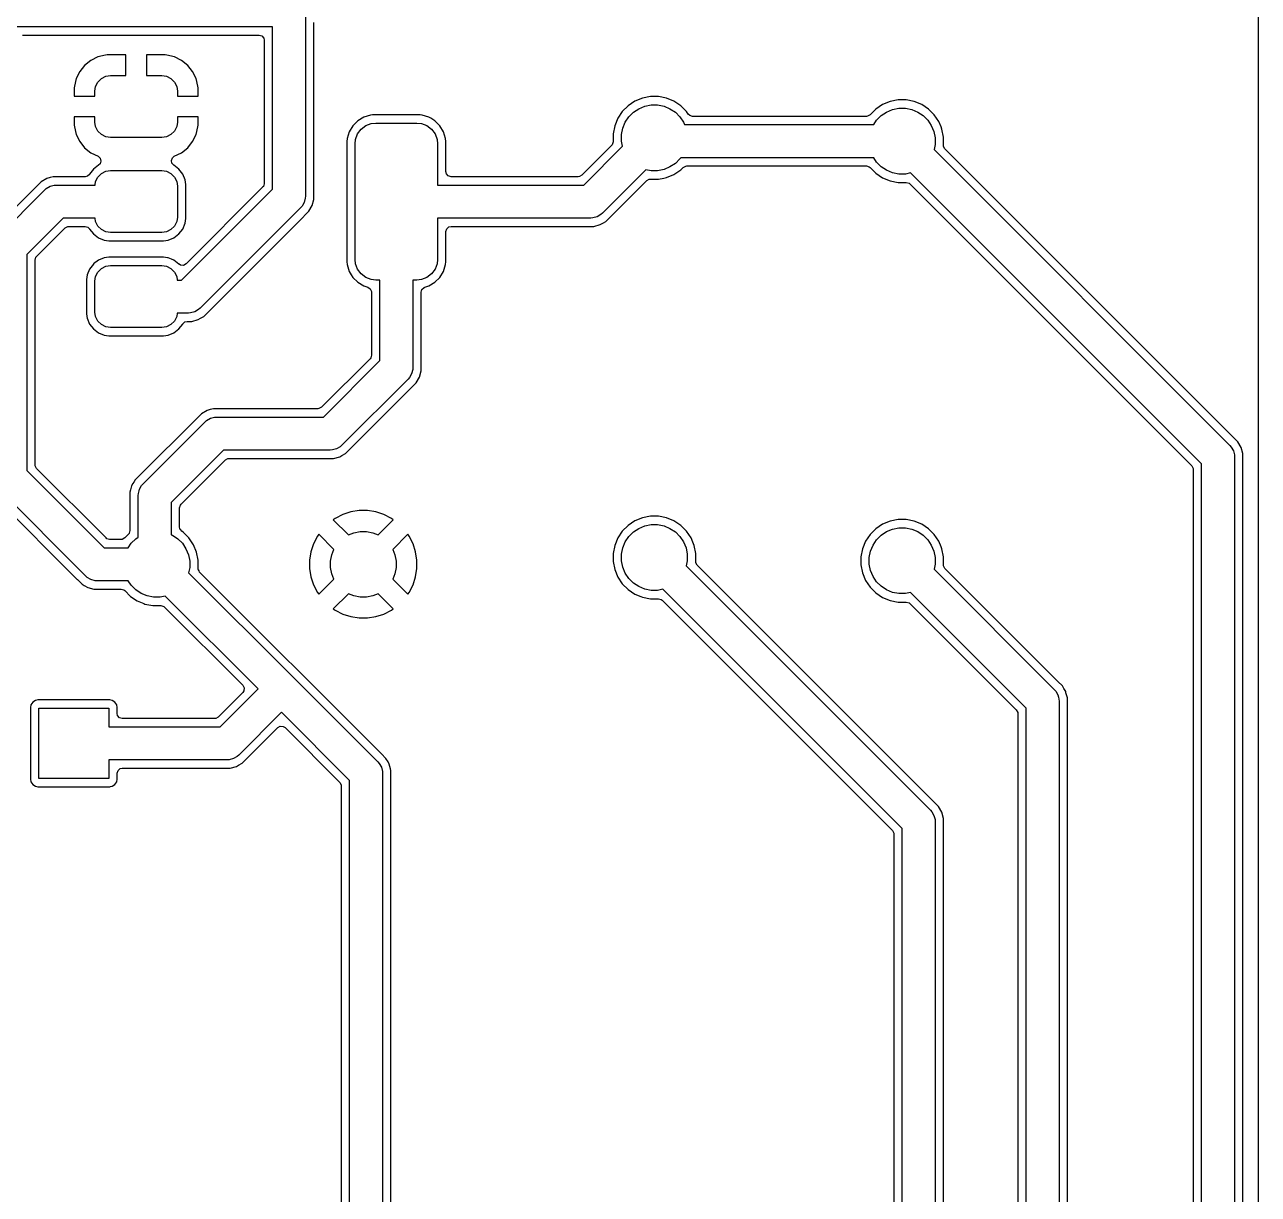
# Model space of a CAD drawing. Extents: x 49.6 to 136.8, y -165.1 to -83.2.
# Drawn here: x 106.95 to 136.82, y -129.24 to -100.93 of the extents above; entities that cross this region are included whole.
import ezdxf

# ---------------------------------------------------------------- set-up
doc = ezdxf.new("R2010")
doc.units = 0
doc.layers.add('BLACK', color=7, linetype='CONTINUOUS')

msp = doc.modelspace()

# ---------------------------------------------------------------- linework, layer by layer
at = {"layer": 'BLACK', "linetype": 'CONTINUOUS'}
for p, q in [((136.8245, -83.3245), (136.8245, -164.9505)), ((112.95, -100.975), (106.765686, -100.975)), ((112.95, -104.909314), (112.95, -100.975)), ((113.75, -100.740686), (113.75, -105.075)), ((113.9505, -105.154057), (113.9505, -100.875097)), ((106.900098, -101.1755), (112.6255, -101.1755)), ((112.6255, -101.1755), (112.692539, -101.195185)), ((112.692539, -101.195185), (112.738294, -101.247989)), ((112.738294, -101.247989), (112.7495, -101.2995)), ((112.7495, -101.2995), (112.7495, -104.774902)), ((108.550974, -101.790892), (108.402633, -101.910132)), ((108.550977, -101.79089), (108.550974, -101.790892)), ((108.721476, -101.706331), (108.550977, -101.79089)), ((108.906175, -101.660397), (108.721476, -101.706331)), ((108.948903, -101.6575), (108.906175, -101.660397)), ((109.4, -101.6575), (108.948903, -101.6575)), ((109.4, -102.1575), (109.4, -101.6575)), ((110.351097, -101.6575), (109.9, -101.6575)), ((109.9, -101.6575), (109.9, -102.1575)), ((110.393824, -101.660397), (110.351097, -101.6575)), ((110.578523, -101.706331), (110.393824, -101.660397)), ((110.749022, -101.79089), (110.578523, -101.706331)), ((110.749025, -101.790892), (110.749022, -101.79089)), ((110.897366, -101.910132), (110.749025, -101.790892)), ((108.28339, -102.058477), (108.198831, -102.228976)), ((108.283392, -102.058474), (108.28339, -102.058477)), ((108.402632, -101.910133), (108.283392, -102.058474)), ((108.402633, -101.910132), (108.402632, -101.910133)), ((108.917999, -102.17309), (109.025, -102.1575)), ((109.025, -102.1575), (109.4, -102.1575)), ((109.9, -102.1575), (110.275, -102.1575)), ((110.275, -102.1575), (110.382001, -102.17309)), ((110.897367, -101.910133), (110.897366, -101.910132)), ((111.016607, -102.058474), (110.897367, -101.910133)), ((111.016609, -102.058477), (111.016607, -102.058474)), ((111.101168, -102.228976), (111.016609, -102.058477)), ((108.152897, -102.413675), (108.15, -102.456403)), ((108.15, -102.456403), (108.15, -102.6575)), ((108.198831, -102.228976), (108.152897, -102.413675)), ((108.65, -102.5325), (108.66559, -102.425499)), ((108.66559, -102.425499), (108.719807, -102.314596)), ((108.719807, -102.314596), (108.807096, -102.227307)), ((108.807096, -102.227307), (108.917999, -102.17309)), ((110.382001, -102.17309), (110.492904, -102.227307)), ((110.492904, -102.227307), (110.580193, -102.314596)), ((110.580193, -102.314596), (110.63441, -102.425499)), ((110.63441, -102.425499), (110.65, -102.5325)), ((111.147102, -102.413675), (111.101168, -102.228976)), ((111.15, -102.456403), (111.147102, -102.413675)), ((111.15, -102.6575), (111.15, -102.456403)), ((108.15, -102.6575), (108.65, -102.6575)), ((108.65, -102.6575), (108.65, -102.5325)), ((110.65, -102.5325), (110.65, -102.6575)), ((110.65, -102.6575), (111.15, -102.6575)), ((121.90816, -102.70295), (121.726092, -102.778364)), ((121.90817, -102.702947), (121.90816, -102.70295)), ((122.101457, -102.6645), (121.90817, -102.702947)), ((122.101459, -102.6645), (122.101457, -102.6645)), ((122.298541, -102.6645), (122.101459, -102.6645)), ((122.298543, -102.6645), (122.298541, -102.6645)), ((122.491829, -102.702947), (122.298543, -102.6645)), ((122.491839, -102.70295), (122.491829, -102.702947)), ((122.673907, -102.778364), (122.491839, -102.70295)), ((128.101457, -102.7445), (127.90817, -102.782947)), ((128.101459, -102.7445), (128.101457, -102.7445)), ((128.298541, -102.7445), (128.101459, -102.7445)), ((128.298543, -102.7445), (128.298541, -102.7445)), ((128.491829, -102.782947), (128.298543, -102.7445)), ((121.42286, -103.027218), (121.313371, -103.191079)), ((121.422863, -103.027214), (121.42286, -103.027218)), ((121.562214, -102.887863), (121.422863, -103.027214)), ((121.562218, -102.88786), (121.562214, -102.887863)), ((121.726079, -102.778371), (121.562218, -102.88786)), ((121.581592, -103.157485), (121.692485, -103.046592)), ((121.692485, -103.046592), (121.822883, -102.959463)), ((121.726092, -102.778364), (121.726079, -102.778371)), ((121.822883, -102.959463), (121.967772, -102.899448)), ((121.967772, -102.899448), (122.121586, -102.868852)), ((122.121586, -102.868852), (122.278414, -102.868852)), ((122.278414, -102.868852), (122.432228, -102.899448)), ((122.432228, -102.899448), (122.577117, -102.959463)), ((122.577117, -102.959463), (122.707515, -103.046592)), ((122.67392, -102.778371), (122.673907, -102.778364)), ((122.837781, -102.88786), (122.67392, -102.778371)), ((122.707515, -103.046592), (122.818408, -103.157485)), ((122.837785, -102.887863), (122.837781, -102.88786)), ((122.977136, -103.027214), (122.837785, -102.887863)), ((122.977139, -103.027218), (122.977136, -103.027214)), ((123.018682, -103.089391), (122.977139, -103.027218)), ((127.562214, -102.967863), (127.421897, -103.108181)), ((127.562218, -102.96786), (127.562214, -102.967863)), ((127.726079, -102.858371), (127.562218, -102.96786)), ((127.692485, -103.126592), (127.822883, -103.039463)), ((127.726092, -102.858364), (127.726079, -102.858371)), ((127.90816, -102.78295), (127.726092, -102.858364)), ((127.822883, -103.039463), (127.967772, -102.979448)), ((127.90817, -102.782947), (127.90816, -102.78295)), ((127.967772, -102.979448), (128.121586, -102.948852)), ((128.121586, -102.948852), (128.278414, -102.948852)), ((128.278414, -102.948852), (128.432228, -102.979448)), ((128.432228, -102.979448), (128.577117, -103.039463)), ((128.491839, -102.78295), (128.491829, -102.782947)), ((128.673907, -102.858364), (128.491839, -102.78295)), ((128.577117, -103.039463), (128.707515, -103.126592)), ((128.67392, -102.858371), (128.673907, -102.858364)), ((128.837781, -102.96786), (128.67392, -102.858371)), ((128.837785, -102.967863), (128.837781, -102.96786)), ((128.977136, -103.107214), (128.837785, -102.967863)), ((108.65, -103.1575), (108.15, -103.1575)), ((108.15, -103.1575), (108.15, -103.358596)), ((108.15, -103.358596), (108.152897, -103.401324)), ((108.65, -103.2825), (108.65, -103.1575)), ((108.66559, -103.389501), (108.65, -103.2825)), ((110.65, -103.2825), (110.63441, -103.389501)), ((111.15, -103.1575), (110.65, -103.1575)), ((110.65, -103.1575), (110.65, -103.2825)), ((111.147102, -103.401324), (111.15, -103.358596)), ((111.15, -103.358596), (111.15, -103.1575)), ((115.014811, -103.25203), (114.89453, -103.372311)), ((115.160393, -103.164022), (115.014811, -103.25203)), ((115.322807, -103.113413), (115.160393, -103.164022)), ((115.210376, -103.368661), (115.343717, -103.318927)), ((115.374145, -103.108748), (115.322807, -103.113413)), ((115.343717, -103.318927), (115.45, -103.3075)), ((115.393384, -103.107), (115.374145, -103.108748)), ((116.506616, -103.107), (115.393384, -103.107)), ((115.45, -103.3075), (116.45, -103.3075)), ((116.45, -103.3075), (116.556283, -103.318927)), ((116.527778, -103.108923), (116.506616, -103.107)), ((116.577192, -103.113413), (116.527778, -103.108923)), ((116.556283, -103.318927), (116.689624, -103.368661)), ((116.577194, -103.113413), (116.577192, -103.113413)), ((116.577196, -103.113414), (116.577194, -103.113413)), ((116.739606, -103.164022), (116.577196, -103.113414)), ((116.784363, -103.191079), (116.739606, -103.164022)), ((116.885188, -103.25203), (116.784363, -103.191079)), ((117.005469, -103.372311), (116.885188, -103.25203)), ((121.313364, -103.191092), (121.23795, -103.37316)), ((121.313371, -103.191079), (121.313364, -103.191092)), ((121.434448, -103.432772), (121.494463, -103.287883)), ((121.494463, -103.287883), (121.581592, -103.157485)), ((122.818408, -103.157485), (122.905537, -103.287883)), ((122.905537, -103.287883), (122.929196, -103.345)), ((122.929196, -103.345), (127.509753, -103.345)), ((123.054745, -103.124815), (123.018682, -103.089391)), ((123.121784, -103.1445), (123.054745, -103.124815)), ((127.334216, -103.1445), (123.121784, -103.1445)), ((127.360574, -103.141666), (127.334216, -103.1445)), ((127.421897, -103.108181), (127.360574, -103.141666)), ((127.509753, -103.345), (127.581592, -103.237485)), ((127.581592, -103.237485), (127.692485, -103.126592)), ((128.707515, -103.126592), (128.818408, -103.237485)), ((128.818408, -103.237485), (128.905537, -103.367883)), ((128.977139, -103.107218), (128.977136, -103.107214)), ((129.086628, -103.271079), (128.977139, -103.107218)), ((129.086635, -103.271092), (129.086628, -103.271079)), ((129.140578, -103.401324), (129.086635, -103.271092)), ((108.152897, -103.401324), (108.198831, -103.586023)), ((108.198831, -103.586023), (108.28339, -103.756522)), ((108.719807, -103.500404), (108.66559, -103.389501)), ((108.807096, -103.587693), (108.719807, -103.500404)), ((108.917999, -103.64191), (108.807096, -103.587693)), ((109.025, -103.6575), (108.917999, -103.64191)), ((110.275, -103.6575), (109.025, -103.6575)), ((110.382001, -103.64191), (110.275, -103.6575)), ((110.492904, -103.587693), (110.382001, -103.64191)), ((110.580193, -103.500404), (110.492904, -103.587693)), ((110.63441, -103.389501), (110.580193, -103.500404)), ((111.016609, -103.756522), (111.101168, -103.586023)), ((111.101168, -103.586023), (111.147102, -103.401324)), ((114.806522, -103.517893), (114.755913, -103.680307)), ((114.89453, -103.372311), (114.806522, -103.517893)), ((114.961427, -103.701217), (115.011161, -103.567876)), ((115.011161, -103.567876), (115.096447, -103.453947)), ((115.096447, -103.453947), (115.210376, -103.368661)), ((116.689624, -103.368661), (116.803553, -103.453947)), ((116.803553, -103.453947), (116.888839, -103.567876)), ((116.888839, -103.567876), (116.938573, -103.701217)), ((117.00547, -103.372313), (117.005469, -103.372311)), ((117.005472, -103.372315), (117.00547, -103.372313)), ((117.093478, -103.517894), (117.005472, -103.372315)), ((117.144086, -103.680304), (117.093478, -103.517894)), ((121.237947, -103.37317), (121.1995, -103.566456)), ((121.1995, -103.566456), (121.1995, -103.764902)), ((121.23795, -103.37316), (121.237947, -103.37317)), ((121.403852, -103.586586), (121.434448, -103.432772)), ((121.403852, -103.743414), (121.403852, -103.586586)), ((128.905537, -103.367883), (128.965552, -103.512772)), ((128.965552, -103.512772), (128.996148, -103.666586)), ((129.162051, -103.453165), (129.140578, -103.401324)), ((129.162051, -103.453169), (129.162051, -103.453165)), ((129.162052, -103.45317), (129.162051, -103.453169)), ((129.2005, -103.646456), (129.162052, -103.45317)), ((129.2005, -103.844902), (129.2005, -103.646456)), ((108.28339, -103.756522), (108.283392, -103.756525)), ((108.283392, -103.756525), (108.402632, -103.904866)), ((108.402632, -103.904866), (108.402633, -103.904867)), ((108.402633, -103.904867), (108.550974, -104.024107)), ((110.749025, -104.024107), (110.897366, -103.904867)), ((110.897366, -103.904867), (110.897367, -103.904866)), ((110.897367, -103.904866), (111.016607, -103.756525)), ((111.016607, -103.756525), (111.016609, -103.756522)), ((114.755913, -103.680307), (114.7495, -103.750886)), ((114.7495, -103.750886), (114.7495, -106.664113)), ((114.95, -103.8075), (114.961427, -103.701217)), ((114.95, -106.6075), (114.95, -103.8075)), ((116.938573, -103.701217), (116.95, -103.8075)), ((116.95, -103.8075), (116.95, -104.8075)), ((117.144086, -103.680307), (117.144086, -103.680304)), ((117.1505, -103.750886), (117.144086, -103.680307)), ((117.1505, -104.483), (117.1505, -103.750886)), ((121.163181, -103.852583), (120.445084, -104.570681)), ((120.491814, -104.8075), (121.429078, -103.870235)), ((121.179815, -103.831941), (121.163181, -103.852583)), ((121.1995, -103.764902), (121.179815, -103.831941)), ((121.429078, -103.870235), (121.403852, -103.743414)), ((128.996148, -103.823414), (128.970921, -103.950235)), ((128.970921, -103.950235), (136.132843, -111.112157)), ((128.996148, -103.666586), (128.996148, -103.823414)), ((129.203334, -103.87126), (129.2005, -103.844902)), ((129.236819, -103.932583), (129.203334, -103.87126)), ((136.330518, -111.026282), (129.236819, -103.932583)), ((108.550974, -104.024107), (108.550977, -104.024109)), ((108.550977, -104.024109), (108.727387, -104.1116)), ((108.727387, -104.1116), (108.7787, -104.159021)), ((108.796229, -104.226656), (108.77441, -104.293031)), ((108.7787, -104.159021), (108.796229, -104.226656)), ((110.504268, -104.210899), (110.530236, -104.146035)), ((110.51749, -104.279507), (110.504268, -104.210899)), ((110.530236, -104.146035), (110.572612, -104.1116)), ((110.572612, -104.1116), (110.749022, -104.024109)), ((110.749022, -104.024109), (110.749025, -104.024107)), ((122.818408, -104.172515), (122.707515, -104.283408)), ((122.836793, -104.145), (122.818408, -104.172515)), ((127.509753, -104.145), (122.836793, -104.145)), ((127.581592, -104.252515), (127.509753, -104.145)), ((127.692485, -104.363408), (127.581592, -104.252515)), ((108.517063, -104.548491), (108.470156, -104.593216)), ((108.517355, -104.548715), (108.517063, -104.548491)), ((108.518789, -104.546845), (108.517355, -104.548715)), ((108.520724, -104.545001), (108.518789, -104.546845)), ((108.522301, -104.542268), (108.520724, -104.545001)), ((108.614549, -104.422049), (108.522301, -104.542268)), ((108.734767, -104.329802), (108.614549, -104.422049)), ((108.719807, -104.614596), (108.807096, -104.527307)), ((108.734769, -104.329801), (108.734767, -104.329802)), ((108.741215, -104.324855), (108.734769, -104.329801)), ((108.77441, -104.293031), (108.740689, -104.32417)), ((108.740689, -104.32417), (108.741215, -104.324855)), ((108.807096, -104.527307), (108.917999, -104.47309)), ((108.917999, -104.47309), (109.025, -104.4575)), ((109.025, -104.4575), (110.275, -104.4575)), ((110.275, -104.4575), (110.382001, -104.47309)), ((110.382001, -104.47309), (110.492904, -104.527307)), ((110.492904, -104.527307), (110.580193, -104.614596)), ((110.559651, -104.323725), (110.51749, -104.279507)), ((110.558785, -104.324855), (110.559651, -104.323725)), ((110.56523, -104.329801), (110.558785, -104.324855)), ((110.565233, -104.329802), (110.56523, -104.329801)), ((110.685451, -104.422049), (110.565233, -104.329802)), ((110.777698, -104.542267), (110.685451, -104.422049)), ((110.835687, -104.682264), (110.777698, -104.542267)), ((117.161706, -104.534511), (117.1505, -104.483)), ((117.207461, -104.587315), (117.161706, -104.534511)), ((121.994764, -104.435921), (120.940343, -105.490343)), ((122.121586, -104.461148), (121.994764, -104.435921)), ((122.278414, -104.461148), (122.121586, -104.461148)), ((122.432228, -104.430552), (122.278414, -104.461148)), ((122.577117, -104.370537), (122.432228, -104.430552)), ((122.491835, -104.627051), (122.673914, -104.551632)), ((122.707515, -104.283408), (122.577117, -104.370537)), ((122.673914, -104.551632), (122.837782, -104.442139)), ((122.837782, -104.442139), (122.898103, -104.381817)), ((122.898103, -104.381817), (122.959424, -104.348334)), ((122.959424, -104.348334), (122.985783, -104.3455)), ((122.985783, -104.3455), (127.334216, -104.3455)), ((127.334216, -104.3455), (127.401255, -104.365185)), ((127.401255, -104.365185), (127.421897, -104.381819)), ((127.421897, -104.381819), (127.562214, -104.522136)), ((127.562214, -104.522136), (127.562218, -104.522139)), ((127.562218, -104.522139), (127.726079, -104.631628)), ((127.822883, -104.450537), (127.692485, -104.363408)), ((127.967772, -104.510552), (127.822883, -104.450537)), ((128.121586, -104.541148), (127.967772, -104.510552)), ((128.278414, -104.541148), (128.121586, -104.541148)), ((128.405235, -104.515921), (128.278414, -104.541148)), ((135.45, -111.560686), (128.405235, -104.515921)), ((107.348782, -104.726981), (106.119481, -105.956282)), ((107.34879, -104.726975), (107.348782, -104.726981)), ((107.485709, -104.647926), (107.34879, -104.726975)), ((107.473995, -104.890159), (107.564426, -104.837948)), ((107.485714, -104.647923), (107.485709, -104.647926)), ((107.563617, -104.627049), (107.485714, -104.647923)), ((107.638443, -104.606999), (107.563617, -104.627049)), ((107.564426, -104.837948), (107.66529, -104.810922)), ((107.796558, -104.606999), (107.638443, -104.606999)), ((107.66529, -104.810922), (107.7175, -104.8075)), ((107.7175, -104.8075), (108.653642, -104.8075)), ((107.804154, -104.606999), (107.796558, -104.606999)), ((107.80417, -104.607), (107.804154, -104.606999)), ((108.413337, -104.607), (107.80417, -104.607)), ((108.470156, -104.593216), (108.413337, -104.607)), ((108.653642, -104.8075), (108.66559, -104.725499)), ((108.66559, -104.725499), (108.719807, -104.614596)), ((110.580193, -104.614596), (110.63441, -104.725499)), ((110.63441, -104.725499), (110.65, -104.8325)), ((110.65, -104.8325), (110.65, -105.5825)), ((110.8505, -104.79478), (110.835687, -104.682264)), ((110.8505, -105.62022), (110.8505, -104.79478)), ((112.729815, -104.841941), (112.713181, -104.862583)), ((112.7495, -104.774902), (112.729815, -104.841941)), ((116.95, -104.8075), (120.491814, -104.8075)), ((117.2745, -104.607), (117.207461, -104.587315)), ((120.357403, -104.607), (117.2745, -104.607)), ((120.383761, -104.604166), (120.357403, -104.607)), ((120.445084, -104.570681), (120.383761, -104.604166)), ((121.148228, -105.566006), (122.012415, -104.701819)), ((122.012415, -104.701819), (122.073738, -104.668334)), ((122.073738, -104.668334), (122.100096, -104.6655)), ((122.100096, -104.6655), (122.298543, -104.6655)), ((122.298543, -104.6655), (122.428582, -104.639632)), ((122.428582, -104.639632), (122.491835, -104.627051)), ((127.726079, -104.631628), (127.726092, -104.631635)), ((127.726092, -104.631635), (127.90816, -104.707049)), ((127.90816, -104.707049), (127.908165, -104.707051)), ((127.908165, -104.707051), (127.908169, -104.707051)), ((127.908169, -104.707051), (127.90817, -104.707052)), ((127.90817, -104.707052), (128.101456, -104.7455)), ((128.101456, -104.7455), (128.299903, -104.7455)), ((128.299903, -104.7455), (128.366942, -104.765185)), ((128.366942, -104.765185), (128.387584, -104.781819)), ((128.387584, -104.781819), (135.213181, -111.607416)), ((106.317157, -106.042157), (107.434658, -104.924657)), ((107.434658, -104.924657), (107.473995, -104.890159)), ((110.751814, -107.1075), (112.95, -104.909314)), ((112.713181, -104.862583), (110.857264, -106.7185)), ((113.746578, -105.12721), (113.719552, -105.228073)), ((113.75, -105.075), (113.746578, -105.12721)), ((113.909577, -105.306784), (113.9505, -105.154057)), ((113.632842, -105.357843), (111.200343, -107.790343)), ((113.667341, -105.318505), (113.632842, -105.357843)), ((113.674108, -105.306784), (113.667341, -105.318505)), ((113.719552, -105.228073), (113.674108, -105.306784)), ((113.718716, -105.55552), (113.83052, -105.443716)), ((113.83052, -105.443716), (113.909577, -105.306784)), ((107.883185, -105.6075), (107, -106.490685)), ((108.653642, -105.6075), (107.883185, -105.6075)), ((108.66559, -105.689501), (108.653642, -105.6075)), ((108.719807, -105.800404), (108.66559, -105.689501)), ((110.63441, -105.689501), (110.580193, -105.800404)), ((110.65, -105.5825), (110.63441, -105.689501)), ((110.777698, -105.872733), (110.835687, -105.732736)), ((110.835687, -105.732736), (110.8505, -105.62022)), ((111.408228, -107.866006), (113.708506, -105.565728)), ((113.708506, -105.565728), (113.708511, -105.565724)), ((113.708511, -105.565724), (113.718714, -105.55552)), ((113.718714, -105.55552), (113.718716, -105.55552)), ((120.6575, -105.6075), (116.95, -105.6075)), ((116.95, -105.6075), (116.95, -106.6075)), ((120.70971, -105.604078), (120.6575, -105.6075)), ((120.810574, -105.577052), (120.70971, -105.604078)), ((120.901005, -105.524841), (120.810574, -105.577052)), ((120.889285, -105.767077), (120.96303, -105.7245)), ((120.940343, -105.490343), (120.901005, -105.524841)), ((120.96303, -105.7245), (121.026216, -105.68802)), ((121.026216, -105.68802), (121.13802, -105.576216)), ((121.13802, -105.576214), (121.148224, -105.566011)), ((121.13802, -105.576216), (121.13802, -105.576214)), ((121.148224, -105.566011), (121.148228, -105.566006)), ((107.236819, -106.537416), (107.929917, -105.844319)), ((107.929917, -105.844319), (107.99124, -105.810834)), ((107.99124, -105.810834), (108.017598, -105.808)), ((108.017598, -105.808), (108.413337, -105.808)), ((108.413337, -105.808), (108.480376, -105.827685)), ((108.480376, -105.827685), (108.517255, -105.866361)), ((108.517255, -105.866361), (108.517355, -105.866285)), ((108.517355, -105.866285), (108.518065, -105.867211)), ((108.518065, -105.867211), (108.520724, -105.869999)), ((108.520724, -105.869999), (108.5223, -105.872729)), ((108.5223, -105.872729), (108.522302, -105.872733)), ((108.522302, -105.872733), (108.614549, -105.992951)), ((108.614549, -105.992951), (108.734767, -106.085198)), ((108.807096, -105.887693), (108.719807, -105.800404)), ((108.917999, -105.94191), (108.807096, -105.887693)), ((109.025, -105.9575), (108.917999, -105.94191)), ((110.275, -105.9575), (109.025, -105.9575)), ((110.382001, -105.94191), (110.275, -105.9575)), ((110.492904, -105.887693), (110.382001, -105.94191)), ((110.580193, -105.800404), (110.492904, -105.887693)), ((110.565233, -106.085198), (110.685451, -105.992951)), ((110.685451, -105.992951), (110.777698, -105.872733)), ((117.1505, -105.932), (117.170185, -105.864961)), ((117.1505, -106.664116), (117.1505, -105.932)), ((117.170185, -105.864961), (117.222989, -105.819206)), ((117.222989, -105.819206), (117.2745, -105.808)), ((117.2745, -105.808), (120.570831, -105.808)), ((120.570831, -105.808), (120.570847, -105.808001)), ((120.570847, -105.808001), (120.578443, -105.808001)), ((120.578443, -105.808001), (120.736554, -105.808001)), ((120.736554, -105.808001), (120.736557, -105.808001)), ((120.736557, -105.808001), (120.889285, -105.767077)), ((108.734767, -106.085198), (108.874764, -106.143187)), ((108.874764, -106.143187), (108.98728, -106.158)), ((108.98728, -106.158), (108.987287, -106.158)), ((108.987287, -106.158), (110.312713, -106.158)), ((110.312713, -106.158), (110.31272, -106.158)), ((110.31272, -106.158), (110.425236, -106.143187)), ((110.425236, -106.143187), (110.565233, -106.085198)), ((107, -106.490685), (107, -111.716814)), ((107.2005, -106.625097), (107.220185, -106.558058)), ((107.2005, -111.582403), (107.2005, -106.625097)), ((107.220185, -106.558058), (107.236819, -106.537416)), ((108.734767, -106.629802), (108.619174, -106.7185)), ((108.73477, -106.6298), (108.734767, -106.629801)), ((108.734767, -106.629801), (108.734767, -106.629802)), ((108.874763, -106.571813), (108.73477, -106.6298)), ((108.874764, -106.571813), (108.874763, -106.571813)), ((108.987272, -106.557), (108.874764, -106.571813)), ((108.98728, -106.557), (108.987272, -106.557)), ((110.31272, -106.557), (108.98728, -106.557)), ((110.312727, -106.557), (110.31272, -106.557)), ((110.411171, -106.569961), (110.312727, -106.557)), ((110.425236, -106.571813), (110.411171, -106.569961)), ((110.501801, -106.603527), (110.425236, -106.571813)), ((110.565229, -106.6298), (110.501801, -106.603527)), ((110.565233, -106.629802), (110.565229, -106.6298)), ((110.685451, -106.722049), (110.565233, -106.629802)), ((114.961427, -106.713783), (114.95, -106.6075)), ((116.95, -106.6075), (116.938573, -106.713783)), ((108.5223, -106.84227), (108.464313, -106.982263)), ((108.614549, -106.722049), (108.5223, -106.84227)), ((108.619174, -106.7185), (108.614549, -106.722049)), ((108.66559, -107.025499), (108.719807, -106.914596)), ((108.719807, -106.914596), (108.807096, -106.827307)), ((108.807096, -106.827307), (108.917999, -106.77309)), ((108.917999, -106.77309), (109.025, -106.7575)), ((109.025, -106.7575), (110.275, -106.7575)), ((110.275, -106.7575), (110.382001, -106.77309)), ((110.382001, -106.77309), (110.492904, -106.827307)), ((110.492904, -106.827307), (110.580193, -106.914596)), ((110.580193, -106.914596), (110.63441, -107.025499)), ((110.685452, -106.722051), (110.685451, -106.722049)), ((110.691898, -106.726997), (110.685452, -106.722051)), ((110.692963, -106.725608), (110.691898, -106.726997)), ((110.726249, -106.747001), (110.692963, -106.725608)), ((110.795941, -106.751985), (110.726249, -106.747001)), ((110.857264, -106.7185), (110.795941, -106.751985)), ((114.7495, -106.664113), (114.755913, -106.734692)), ((114.755913, -106.734692), (114.755913, -106.734694)), ((114.755913, -106.734694), (114.755914, -106.734696)), ((114.755914, -106.734696), (114.806522, -106.897106)), ((114.806522, -106.897106), (114.858001, -106.982263)), ((115.011161, -106.847124), (114.961427, -106.713783)), ((115.096447, -106.961053), (115.011161, -106.847124)), ((116.888839, -106.847124), (116.803553, -106.961053)), ((116.938573, -106.713783), (116.888839, -106.847124)), ((117.005472, -107.042685), (117.093478, -106.897106)), ((117.093478, -106.897106), (117.144086, -106.734696)), ((117.144086, -106.734696), (117.1505, -106.664116)), ((108.464313, -106.982264), (108.4495, -107.094772)), ((108.4495, -107.094772), (108.4495, -107.920227)), ((108.464313, -106.982263), (108.464313, -106.982264)), ((108.65, -107.1325), (108.66559, -107.025499)), ((108.65, -107.8825), (108.65, -107.1325)), ((110.63441, -107.025499), (110.646358, -107.1075)), ((110.646358, -107.1075), (110.751814, -107.1075)), ((114.858001, -106.982263), (114.89453, -107.042688)), ((114.89453, -107.042688), (115.014811, -107.162969)), ((115.014811, -107.162969), (115.014813, -107.16297)), ((115.014813, -107.16297), (115.014815, -107.162972)), ((115.014815, -107.162972), (115.160394, -107.250978)), ((115.210376, -107.046339), (115.096447, -106.961053)), ((115.343717, -107.096073), (115.210376, -107.046339)), ((115.45, -107.1075), (115.343717, -107.096073)), ((115.55, -107.1075), (115.45, -107.1075)), ((115.55, -109.059314), (115.55, -107.1075)), ((116.45, -107.1075), (116.35, -107.1075)), ((116.35, -107.1075), (116.35, -109.225)), ((116.556283, -107.096073), (116.45, -107.1075)), ((116.689624, -107.046339), (116.556283, -107.096073)), ((116.803553, -106.961053), (116.689624, -107.046339)), ((116.739606, -107.250978), (116.885185, -107.162972)), ((116.885185, -107.162972), (117.005472, -107.042685)), ((115.160394, -107.250978), (115.262392, -107.282761)), ((115.262392, -107.282761), (115.320537, -107.321496)), ((115.320537, -107.321496), (115.348512, -107.385521)), ((115.348512, -107.385521), (115.3495, -107.401145)), ((115.3495, -107.401145), (115.3495, -108.924902)), ((116.5505, -107.401145), (116.570185, -107.334106)), ((116.5505, -109.138329), (116.5505, -107.401145)), ((116.570185, -107.334106), (116.622989, -107.288351)), ((116.622989, -107.288351), (116.637592, -107.282766)), ((116.637592, -107.282766), (116.739606, -107.250978)), ((111.161005, -107.824841), (111.070574, -107.877052)), ((111.200343, -107.790343), (111.161005, -107.824841)), ((108.4495, -107.920227), (108.458426, -107.98802)), ((108.458426, -107.98802), (108.464313, -108.032736)), ((108.464313, -108.032736), (108.522302, -108.172733)), ((108.66559, -107.989501), (108.65, -107.8825)), ((108.719807, -108.100404), (108.66559, -107.989501)), ((108.807096, -108.187693), (108.719807, -108.100404)), ((110.580193, -108.100404), (110.492904, -108.187693)), ((110.63441, -107.989501), (110.580193, -108.100404)), ((110.646358, -107.9075), (110.63441, -107.989501)), ((110.9175, -107.9075), (110.646358, -107.9075)), ((110.782937, -108.166509), (110.829839, -108.121787)), ((110.829839, -108.121787), (110.886662, -108.108001)), ((110.886662, -108.108001), (110.996554, -108.108001)), ((110.96971, -107.904078), (110.9175, -107.9075)), ((111.070574, -107.877052), (110.96971, -107.904078)), ((110.996554, -108.108001), (110.996557, -108.108001)), ((110.996557, -108.108001), (111.149285, -108.067077)), ((111.149285, -108.067077), (111.208765, -108.032736)), ((111.208765, -108.032736), (111.286216, -107.98802)), ((111.286216, -107.98802), (111.39802, -107.876216)), ((111.39802, -107.876214), (111.408224, -107.866011)), ((111.39802, -107.876216), (111.39802, -107.876214)), ((111.408224, -107.866011), (111.408228, -107.866006)), ((108.522302, -108.172733), (108.614549, -108.292951)), ((108.614549, -108.292951), (108.734767, -108.385198)), ((108.734767, -108.385198), (108.874764, -108.443187)), ((108.917999, -108.24191), (108.807096, -108.187693)), ((108.874764, -108.443187), (108.98728, -108.458)), ((109.025, -108.2575), (108.917999, -108.24191)), ((110.275, -108.2575), (109.025, -108.2575)), ((110.382001, -108.24191), (110.275, -108.2575)), ((110.31272, -108.458), (110.425236, -108.443187)), ((110.492904, -108.187693), (110.382001, -108.24191)), ((110.425236, -108.443187), (110.565233, -108.385198)), ((110.565233, -108.385198), (110.685451, -108.292951)), ((110.685451, -108.292951), (110.777698, -108.172733)), ((110.777698, -108.172733), (110.777704, -108.172718)), ((110.777704, -108.172718), (110.779273, -108.170003)), ((110.779273, -108.170003), (110.781207, -108.168158)), ((110.781207, -108.168158), (110.782645, -108.166285)), ((110.782645, -108.166285), (110.782937, -108.166509)), ((108.98728, -108.458), (108.987287, -108.458)), ((108.987287, -108.458), (110.312713, -108.458)), ((110.312713, -108.458), (110.31272, -108.458)), ((115.313181, -109.012583), (114.137584, -110.188181)), ((115.329815, -108.991941), (115.313181, -109.012583)), ((115.3495, -108.924902), (115.329815, -108.991941)), ((114.184314, -110.425), (115.55, -109.059314)), ((116.346578, -109.27721), (116.319552, -109.378074)), ((116.35, -109.225), (116.346578, -109.27721)), ((116.509577, -109.456784), (116.550501, -109.304057)), ((116.550501, -109.138347), (116.5505, -109.138329)), ((116.550501, -109.145942), (116.550501, -109.138347)), ((116.550501, -109.304057), (116.550501, -109.145942)), ((116.232843, -109.507843), (114.632843, -111.107843)), ((114.840729, -111.183504), (116.43052, -109.593716)), ((116.267341, -109.468505), (116.232843, -109.507843)), ((116.319552, -109.378074), (116.267341, -109.468505)), ((116.43052, -109.593716), (116.509577, -109.456784)), ((111.480019, -110.235465), (111.442751, -110.245451)), ((111.52094, -110.2245), (111.480019, -110.235464)), ((111.480019, -110.235464), (111.480019, -110.235465)), ((114.049903, -110.2245), (111.52094, -110.2245)), ((114.076261, -110.221666), (114.049903, -110.2245)), ((114.137584, -110.188181), (114.076261, -110.221666)), ((111.231282, -110.344481), (109.619481, -111.956282)), ((111.23129, -110.344475), (111.231282, -110.344481)), ((111.368209, -110.265426), (111.23129, -110.344475)), ((111.317157, -110.542158), (111.356495, -110.507659)), ((111.356495, -110.507659), (111.446927, -110.455448)), ((111.368214, -110.265423), (111.368209, -110.265426)), ((111.442751, -110.245451), (111.368214, -110.265423)), ((111.446927, -110.455448), (111.54779, -110.428422)), ((111.54779, -110.428422), (111.6, -110.425)), ((111.6, -110.425), (114.184314, -110.425)), ((109.817157, -112.042157), (111.317157, -110.542158)), ((114.632843, -111.107843), (114.593505, -111.142341)), ((136.132843, -111.112157), (136.167341, -111.151495)), ((136.330524, -111.02629), (136.330518, -111.026282)), ((136.409573, -111.163209), (136.330524, -111.02629)), ((111.765685, -111.225), (110.5, -112.490685)), ((114.35, -111.225), (111.765685, -111.225)), ((111.812416, -111.461819), (111.873739, -111.428334)), ((111.873739, -111.428334), (111.900097, -111.4255)), ((111.900097, -111.4255), (114.263331, -111.4255)), ((114.263331, -111.4255), (114.263347, -111.425501)), ((114.263347, -111.425501), (114.270943, -111.425501)), ((114.270943, -111.425501), (114.429054, -111.425501)), ((114.40221, -111.221578), (114.35, -111.225)), ((114.503074, -111.194552), (114.40221, -111.221578)), ((114.429054, -111.425501), (114.429057, -111.425501)), ((114.429057, -111.425501), (114.581785, -111.384577)), ((114.593505, -111.142341), (114.503074, -111.194552)), ((114.581785, -111.384577), (114.631904, -111.355639)), ((114.631904, -111.355639), (114.718716, -111.30552)), ((114.718716, -111.30552), (114.83052, -111.193716)), ((114.83052, -111.193714), (114.840728, -111.183507)), ((114.83052, -111.193716), (114.83052, -111.193714)), ((114.840728, -111.183507), (114.840729, -111.183504)), ((136.167341, -111.151495), (136.219552, -111.241926)), ((136.219552, -111.241926), (136.219552, -111.241927)), ((136.219552, -111.241927), (136.246578, -111.34279)), ((136.246578, -111.34279), (136.25, -111.395)), ((136.25, -111.395), (136.25, -158.575)), ((136.409577, -111.163216), (136.409573, -111.163209)), ((136.447708, -111.305519), (136.409577, -111.163216)), ((136.450501, -111.315944), (136.447708, -111.305519)), ((136.450501, -111.484047), (136.450501, -111.315944)), ((107, -111.716814), (108.873186, -113.59)), ((107.203334, -111.608761), (107.2005, -111.582403)), ((107.236819, -111.670084), (107.203334, -111.608761)), ((108.919916, -113.353181), (107.236819, -111.670084)), ((110.736819, -112.537416), (111.812416, -111.461819)), ((135.213181, -111.607416), (135.246666, -111.668739)), ((135.246666, -111.668739), (135.2495, -111.695097)), ((135.2495, -111.695097), (135.2495, -158.274902)), ((135.45, -158.409314), (135.45, -111.560686)), ((136.4505, -111.48406), (136.450501, -111.484047)), ((136.4505, -158.488329), (136.4505, -111.48406)), ((109.594586, -111.999403), (109.572831, -112.037084)), ((109.598282, -111.993), (109.594586, -111.999403)), ((109.619479, -111.956285), (109.598282, -111.993)), ((109.619481, -111.956282), (109.619479, -111.956285)), ((108.424657, -114.272843), (106.317157, -112.165343)), ((109.515868, -112.184851), (109.499499, -112.245943)), ((109.499499, -112.245943), (109.499499, -112.245945)), ((109.499499, -112.245945), (109.499499, -112.414046)), ((109.540423, -112.093212), (109.515868, -112.184851)), ((109.540425, -112.093209), (109.540423, -112.093212)), ((109.572829, -112.037086), (109.540425, -112.093209)), ((109.572831, -112.037084), (109.572829, -112.037086)), ((109.7, -112.325), (109.703422, -112.27279)), ((109.7, -113.333161), (109.7, -112.325)), ((109.703422, -112.27279), (109.719644, -112.212248)), ((109.719644, -112.212248), (109.730448, -112.171926)), ((109.730448, -112.171926), (109.782659, -112.081495)), ((109.782659, -112.081495), (109.817157, -112.042157)), ((106.238355, -112.37009), (108.222639, -114.354374)), ((109.499499, -112.414046), (109.4995, -112.414059)), ((109.4995, -112.414059), (109.4995, -113.174216)), ((110.5, -112.490685), (110.5, -113.27323)), ((110.7005, -112.625097), (110.720185, -112.558058)), ((110.7005, -113.088261), (110.7005, -112.625097)), ((110.720185, -112.558058), (110.736819, -112.537416)), ((114.468644, -112.878143), (114.424077, -112.910523)), ((114.424077, -112.910523), (114.424077, -112.910524)), ((114.424077, -112.910524), (114.790655, -113.277101)), ((114.650968, -112.785244), (114.468644, -112.878143)), ((114.845582, -112.722009), (114.650968, -112.785244)), ((115.047683, -112.69), (114.845582, -112.722009)), ((115.252317, -112.69), (115.047683, -112.69)), ((115.454417, -112.722009), (115.252317, -112.69)), ((115.649031, -112.785244), (115.454417, -112.722009)), ((115.509344, -113.277101), (115.875922, -112.910524)), ((115.83135, -112.878141), (115.649031, -112.785244)), ((115.831359, -112.878147), (115.83135, -112.878141)), ((115.875921, -112.910523), (115.831359, -112.878147)), ((115.875922, -112.910524), (115.875921, -112.910523)), ((121.90816, -112.86295), (121.726092, -112.938364)), ((121.90817, -112.862947), (121.90816, -112.86295)), ((122.101457, -112.8245), (121.90817, -112.862947)), ((122.101459, -112.8245), (122.101457, -112.8245)), ((122.298541, -112.8245), (122.101459, -112.8245)), ((122.298543, -112.8245), (122.298541, -112.8245)), ((122.491829, -112.862947), (122.298543, -112.8245)), ((122.491839, -112.86295), (122.491829, -112.862947)), ((122.673907, -112.938364), (122.491839, -112.86295)), ((128.101457, -112.9045), (127.90817, -112.942947)), ((128.101459, -112.9045), (128.101457, -112.9045)), ((128.298541, -112.9045), (128.101459, -112.9045)), ((128.298543, -112.9045), (128.298541, -112.9045)), ((128.491829, -112.942947), (128.298543, -112.9045)), ((109.490855, -113.203656), (109.484332, -113.233643)), ((109.4995, -113.174216), (109.490855, -113.203656)), ((110.705523, -113.123196), (110.7005, -113.088261)), ((110.708852, -113.128376), (110.705523, -113.123196)), ((110.710804, -113.13775), (110.708852, -113.128376)), ((110.728431, -113.158843), (110.710804, -113.13775)), ((110.743297, -113.181974), (110.728431, -113.158843)), ((110.750518, -113.185272), (110.743297, -113.181974)), ((110.755609, -113.191363), (110.750518, -113.185272)), ((110.787781, -113.21286), (110.755609, -113.191363)), ((110.787785, -113.212863), (110.787781, -113.21286)), ((110.927136, -113.352214), (110.787785, -113.212863)), ((114.917772, -113.224448), (115.071586, -113.193852)), ((115.071586, -113.193852), (115.228414, -113.193852)), ((115.228414, -113.193852), (115.382228, -113.224448)), ((121.42286, -113.187218), (121.313371, -113.351079)), ((121.422863, -113.187214), (121.42286, -113.187218)), ((121.562214, -113.047863), (121.422863, -113.187214)), ((121.562218, -113.04786), (121.562214, -113.047863)), ((121.726079, -112.938371), (121.562218, -113.04786)), ((121.581592, -113.317485), (121.692485, -113.206592)), ((121.692485, -113.206592), (121.822883, -113.119463)), ((121.726092, -112.938364), (121.726079, -112.938371)), ((121.822883, -113.119463), (121.967772, -113.059448)), ((121.967772, -113.059448), (122.121586, -113.028852)), ((122.121586, -113.028852), (122.278414, -113.028852)), ((122.278414, -113.028852), (122.432228, -113.059448)), ((122.432228, -113.059448), (122.577117, -113.119463)), ((122.577117, -113.119463), (122.707515, -113.206592)), ((122.67392, -112.938371), (122.673907, -112.938364)), ((122.837781, -113.04786), (122.67392, -112.938371)), ((122.707515, -113.206592), (122.818408, -113.317485)), ((122.837785, -113.047863), (122.837781, -113.04786)), ((122.977136, -113.187214), (122.837785, -113.047863)), ((122.977139, -113.187218), (122.977136, -113.187214)), ((123.086628, -113.351079), (122.977139, -113.187218)), ((127.562214, -113.127863), (127.422863, -113.267214)), ((127.562218, -113.12786), (127.562214, -113.127863)), ((127.726079, -113.018371), (127.562218, -113.12786)), ((127.692485, -113.286592), (127.822883, -113.199463)), ((127.726092, -113.018364), (127.726079, -113.018371)), ((127.90816, -112.94295), (127.726092, -113.018364)), ((127.822883, -113.199463), (127.967772, -113.139448)), ((127.90817, -112.942947), (127.90816, -112.94295)), ((127.967772, -113.139448), (128.121586, -113.108852)), ((128.121586, -113.108852), (128.278414, -113.108852)), ((128.278414, -113.108852), (128.432228, -113.139448)), ((128.432228, -113.139448), (128.577117, -113.199463)), ((128.491839, -112.94295), (128.491829, -112.942947)), ((128.673907, -113.018364), (128.491839, -112.94295)), ((128.577117, -113.199463), (128.707515, -113.286592)), ((128.67392, -113.018371), (128.673907, -113.018364)), ((128.837781, -113.12786), (128.67392, -113.018371)), ((128.837785, -113.127863), (128.837781, -113.12786)), ((128.977136, -113.267214), (128.837785, -113.127863)), ((108.940558, -113.369815), (108.919916, -113.353181)), ((109.007597, -113.3895), (108.940558, -113.369815)), ((109.284216, -113.3895), (109.007597, -113.3895)), ((109.310574, -113.386666), (109.284216, -113.3895)), ((109.371897, -113.353181), (109.310574, -113.386666)), ((109.463181, -113.261897), (109.371897, -113.353181)), ((109.459753, -113.59), (109.531592, -113.482485)), ((109.479815, -113.241255), (109.463181, -113.261897)), ((109.480577, -113.238658), (109.479815, -113.241255)), ((109.484332, -113.233643), (109.480577, -113.238658)), ((109.531592, -113.482485), (109.642485, -113.371592)), ((109.642485, -113.371592), (109.7, -113.333161)), ((110.5, -113.27323), (110.527117, -113.284463)), ((110.527117, -113.284463), (110.657515, -113.371592)), ((110.657515, -113.371592), (110.768408, -113.482485)), ((110.768408, -113.482485), (110.855537, -113.612883)), ((110.927139, -113.352218), (110.927136, -113.352214)), ((111.036628, -113.516079), (110.927139, -113.352218)), ((111.036635, -113.516092), (111.036628, -113.516079)), ((111.109891, -113.69295), (111.036635, -113.516092)), ((113.945244, -113.490968), (113.882009, -113.685582)), ((114.038143, -113.308644), (113.945244, -113.490968)), ((114.070523, -113.264077), (114.038143, -113.308644)), ((114.070524, -113.264077), (114.070523, -113.264077)), ((114.437101, -113.630654), (114.070524, -113.264077)), ((114.790655, -113.277101), (114.917772, -113.224448)), ((115.382228, -113.224448), (115.509344, -113.277101)), ((116.229474, -113.264076), (115.862897, -113.630652)), ((116.229474, -113.264077), (116.229474, -113.264076)), ((116.261859, -113.30865), (116.229474, -113.264077)), ((116.354755, -113.490968), (116.261859, -113.30865)), ((116.41799, -113.685582), (116.354755, -113.490968)), ((121.313364, -113.351092), (121.23795, -113.53316)), ((121.313371, -113.351079), (121.313364, -113.351092)), ((121.434448, -113.592772), (121.494463, -113.447883)), ((121.494463, -113.447883), (121.581592, -113.317485)), ((122.818408, -113.317485), (122.905537, -113.447883)), ((122.905537, -113.447883), (122.965552, -113.592772)), ((123.086635, -113.351092), (123.086628, -113.351079)), ((123.128051, -113.451081), (123.086635, -113.351092)), ((123.162051, -113.533165), (123.128051, -113.451081)), ((127.313364, -113.431092), (127.23795, -113.61316)), ((127.313371, -113.431079), (127.313364, -113.431092)), ((127.42286, -113.267218), (127.313371, -113.431079)), ((127.422863, -113.267214), (127.42286, -113.267218)), ((127.494463, -113.527883), (127.581592, -113.397485)), ((127.581592, -113.397485), (127.692485, -113.286592)), ((128.707515, -113.286592), (128.818408, -113.397485)), ((128.818408, -113.397485), (128.905537, -113.527883)), ((128.977139, -113.267218), (128.977136, -113.267214)), ((129.086628, -113.431079), (128.977139, -113.267218)), ((129.086635, -113.431092), (129.086628, -113.431079)), ((129.142896, -113.56692), (129.086635, -113.431092)), ((108.873186, -113.59), (109.459753, -113.59)), ((110.855537, -113.612883), (110.915552, -113.757772)), ((110.915552, -113.757772), (110.946148, -113.911586)), ((111.112051, -113.698165), (111.109891, -113.69295)), ((111.149749, -113.887682), (111.112051, -113.698165)), ((113.882009, -113.685582), (113.85, -113.887682)), ((114.353852, -113.911586), (114.384448, -113.757772)), ((114.384448, -113.757772), (114.437101, -113.630654)), ((115.862897, -113.630652), (115.915552, -113.757772)), ((115.915552, -113.757772), (115.946148, -113.911586)), ((116.45, -113.887682), (116.41799, -113.685582)), ((121.237947, -113.53317), (121.1995, -113.726456)), ((121.1995, -113.726456), (121.1995, -113.726459)), ((121.1995, -113.726459), (121.1995, -113.923541)), ((121.23795, -113.53316), (121.237947, -113.53317)), ((121.403852, -113.746586), (121.434448, -113.592772)), ((121.403852, -113.903414), (121.403852, -113.746586)), ((122.965552, -113.592772), (122.996148, -113.746586)), ((122.996148, -113.746586), (122.996148, -113.903414)), ((123.162051, -113.533169), (123.162051, -113.533165)), ((123.162052, -113.53317), (123.162051, -113.533169)), ((123.2005, -113.726456), (123.162052, -113.53317)), ((123.2005, -113.924902), (123.2005, -113.726456)), ((127.237947, -113.61317), (127.1995, -113.806456)), ((127.1995, -113.806456), (127.1995, -113.806459)), ((127.1995, -113.806459), (127.1995, -114.003541)), ((127.23795, -113.61316), (127.237947, -113.61317)), ((127.403852, -113.826586), (127.434448, -113.672772)), ((127.434448, -113.672772), (127.494463, -113.527883)), ((128.905537, -113.527883), (128.965552, -113.672772)), ((128.965552, -113.672772), (128.996148, -113.826586)), ((129.162051, -113.613165), (129.142896, -113.56692)), ((129.162051, -113.613169), (129.162051, -113.613165)), ((129.162052, -113.61317), (129.162051, -113.613169)), ((129.2005, -113.806456), (129.162052, -113.61317)), ((129.2005, -114.004903), (129.2005, -113.806456)), ((110.946148, -114.068414), (110.920921, -114.195235)), ((110.946148, -113.911586), (110.946148, -114.068414)), ((111.1505, -113.891459), (111.149749, -113.887682)), ((111.150498, -114.08855), (111.1505, -114.088541)), ((111.1505, -114.090053), (111.150498, -114.08855)), ((111.1505, -114.088541), (111.1505, -113.891459)), ((111.153334, -114.116261), (111.1505, -114.090053)), ((111.154655, -114.11868), (111.153334, -114.116261)), ((111.155565, -114.124982), (111.154655, -114.11868)), ((113.85, -113.887682), (113.85, -114.092317)), ((113.85, -114.092317), (113.882009, -114.294417)), ((114.353852, -114.068414), (114.353852, -113.911586)), ((114.384448, -114.222228), (114.353852, -114.068414)), ((115.946148, -114.068414), (115.915552, -114.222228)), ((115.946148, -113.911586), (115.946148, -114.068414)), ((116.41799, -114.294417), (116.45, -114.092317)), ((116.45, -114.092317), (116.45, -113.887682)), ((121.1995, -113.923543), (121.199499, -113.923543)), ((121.199499, -113.923543), (121.237947, -114.116829)), ((121.1995, -113.923541), (121.1995, -113.923543)), ((121.237947, -114.116829), (121.237948, -114.116832)), ((121.237948, -114.116832), (121.313364, -114.298907)), ((121.434448, -114.057228), (121.403852, -113.903414)), ((121.494463, -114.202117), (121.434448, -114.057228)), ((122.996148, -113.903414), (122.970921, -114.030235)), ((122.970921, -114.030235), (128.882843, -119.942157)), ((123.203334, -113.95126), (123.2005, -113.924902)), ((123.236819, -114.012583), (123.203334, -113.95126)), ((126.144055, -116.919819), (123.236819, -114.012583)), ((127.1995, -114.003543), (127.199499, -114.003543)), ((127.199499, -114.003543), (127.237947, -114.196829)), ((127.1995, -114.003541), (127.1995, -114.003543)), ((127.403852, -113.983414), (127.403852, -113.826586)), ((127.434448, -114.137228), (127.403852, -113.983414)), ((128.996148, -113.983414), (128.970921, -114.110235)), ((128.970921, -114.110235), (131.882843, -117.022157)), ((128.996148, -113.826586), (128.996148, -113.983414)), ((129.203334, -114.031261), (129.2005, -114.004903)), ((129.236819, -114.092584), (129.203334, -114.031261)), ((131.964374, -116.820139), (129.236819, -114.092584)), ((108.222639, -114.354374), (108.222649, -114.354385)), ((108.222649, -114.354385), (108.226979, -114.358715)), ((108.226979, -114.358715), (108.22698, -114.358716)), ((108.22698, -114.358716), (108.338784, -114.47052)), ((108.463995, -114.307341), (108.424657, -114.272843)), ((108.554426, -114.359552), (108.463995, -114.307341)), ((108.65529, -114.386578), (108.554426, -114.359552)), ((108.7075, -114.39), (108.65529, -114.386578)), ((109.459753, -114.39), (108.7075, -114.39)), ((109.531592, -114.497515), (109.459753, -114.39)), ((110.920921, -114.195235), (113.450334, -116.724649)), ((111.172149, -114.150719), (111.155565, -114.124982)), ((111.186819, -114.177584), (111.172149, -114.150719)), ((115.58306, -118.573825), (111.186819, -114.177584)), ((113.882009, -114.294417), (113.945244, -114.489031)), ((114.070524, -114.715922), (114.437101, -114.349344)), ((114.437101, -114.349344), (114.384448, -114.222228)), ((115.915552, -114.222228), (115.862897, -114.349345)), ((115.862897, -114.349345), (116.229474, -114.715922)), ((116.354755, -114.489031), (116.41799, -114.294417)), ((121.313364, -114.298907), (121.313371, -114.29892)), ((121.313371, -114.29892), (121.42286, -114.462781)), ((121.581592, -114.332515), (121.494463, -114.202117)), ((121.692485, -114.443408), (121.581592, -114.332515)), ((127.237947, -114.196829), (127.23795, -114.196839)), ((127.23795, -114.196839), (127.313364, -114.378907)), ((127.313364, -114.378907), (127.313371, -114.37892)), ((127.313371, -114.37892), (127.42286, -114.542781)), ((127.494463, -114.282117), (127.434448, -114.137228)), ((127.581592, -114.412515), (127.494463, -114.282117)), ((127.692485, -114.523408), (127.581592, -114.412515)), ((108.338784, -114.47052), (108.338786, -114.470521)), ((108.338786, -114.470521), (108.33879, -114.470524)), ((108.33879, -114.470524), (108.38911, -114.499576)), ((108.38911, -114.499576), (108.389115, -114.499578)), ((108.389115, -114.499578), (108.475709, -114.549574)), ((108.475709, -114.549574), (108.47571, -114.549574)), ((108.47571, -114.549574), (108.475715, -114.549577)), ((108.475715, -114.549577), (108.628443, -114.5905)), ((108.628443, -114.5905), (108.786557, -114.5905)), ((108.786557, -114.5905), (109.284216, -114.5905)), ((109.284216, -114.5905), (109.351255, -114.610185)), ((109.351255, -114.610185), (109.371897, -114.626819)), ((109.371897, -114.626819), (109.512214, -114.767136)), ((109.642485, -114.608408), (109.531592, -114.497515)), ((109.772883, -114.695537), (109.642485, -114.608408)), ((109.917772, -114.755552), (109.772883, -114.695537)), ((113.945244, -114.489031), (114.038141, -114.67135)), ((114.038141, -114.67135), (114.038147, -114.671359)), ((114.038147, -114.671359), (114.070523, -114.715921)), ((114.070523, -114.715921), (114.070524, -114.715922)), ((114.790653, -114.702897), (114.424076, -115.069474)), ((114.917772, -114.755552), (114.790653, -114.702897)), ((115.509345, -114.702898), (115.382228, -114.755552)), ((115.875921, -115.069474), (115.509345, -114.702898)), ((116.229474, -114.715921), (116.261859, -114.671349)), ((116.229474, -114.715922), (116.229474, -114.715921)), ((116.261859, -114.671349), (116.354755, -114.489031)), ((121.42286, -114.462781), (121.422863, -114.462785)), ((121.422863, -114.462785), (121.562214, -114.602136)), ((121.562214, -114.602136), (121.562218, -114.602139)), ((121.562218, -114.602139), (121.726079, -114.711628)), ((121.822883, -114.530537), (121.692485, -114.443408)), ((121.726079, -114.711628), (121.726092, -114.711635)), ((121.726092, -114.711635), (121.87508, -114.773347)), ((121.967772, -114.590552), (121.822883, -114.530537)), ((122.121586, -114.621148), (121.967772, -114.590552)), ((122.278414, -114.621148), (122.121586, -114.621148)), ((122.405235, -114.595921), (122.278414, -114.621148)), ((128.2, -120.390686), (122.405235, -114.595921)), ((127.42286, -114.542781), (127.422863, -114.542785)), ((127.422863, -114.542785), (127.562214, -114.682136)), ((127.562214, -114.682136), (127.562218, -114.682139)), ((127.562218, -114.682139), (127.726079, -114.791628)), ((127.822883, -114.610537), (127.692485, -114.523408)), ((127.967772, -114.670552), (127.822883, -114.610537)), ((128.121586, -114.701148), (127.967772, -114.670552)), ((128.278414, -114.701148), (128.121586, -114.701148)), ((128.405235, -114.675921), (128.278414, -114.701148)), ((131.2, -117.470686), (128.405235, -114.675921)), ((109.512214, -114.767136), (109.512218, -114.767139)), ((109.512218, -114.767139), (109.676079, -114.876628)), ((109.676079, -114.876628), (109.676092, -114.876635)), ((109.676092, -114.876635), (109.835138, -114.942513)), ((109.835138, -114.942513), (109.858165, -114.952051)), ((109.858165, -114.952051), (109.858169, -114.952051)), ((109.858169, -114.952051), (109.85817, -114.952052)), ((109.85817, -114.952052), (110.051456, -114.9905)), ((110.071586, -114.786148), (109.917772, -114.755552)), ((110.051456, -114.9905), (110.249903, -114.9905)), ((110.228414, -114.786148), (110.071586, -114.786148)), ((110.355235, -114.760921), (110.228414, -114.786148)), ((110.249903, -114.9905), (110.316942, -115.010185)), ((110.316942, -115.010185), (110.337584, -115.026819)), ((112.601814, -117.007499), (110.355235, -114.760921)), ((115.071586, -114.786148), (114.917772, -114.755552)), ((115.228414, -114.786148), (115.071586, -114.786148)), ((115.382228, -114.755552), (115.228414, -114.786148)), ((121.87508, -114.773347), (121.908165, -114.787051)), ((121.908165, -114.787051), (121.908169, -114.787051)), ((121.908169, -114.787051), (121.90817, -114.787052)), ((121.90817, -114.787052), (122.101456, -114.8255)), ((122.101456, -114.8255), (122.299903, -114.8255)), ((122.299903, -114.8255), (122.366942, -114.845185)), ((122.366942, -114.845185), (122.387584, -114.861819)), ((122.387584, -114.861819), (127.963181, -120.437416)), ((127.726079, -114.791628), (127.726092, -114.791635)), ((127.726092, -114.791635), (127.90816, -114.867049)), ((127.90816, -114.867049), (127.908165, -114.867051)), ((127.908165, -114.867051), (127.908169, -114.867051)), ((127.908169, -114.867051), (127.90817, -114.867052)), ((127.90817, -114.867052), (128.101456, -114.9055)), ((128.101456, -114.9055), (128.299903, -114.9055)), ((128.299903, -114.9055), (128.366942, -114.925185)), ((128.366942, -114.925185), (128.387584, -114.941819)), ((128.387584, -114.941819), (130.963181, -117.517416)), ((110.337584, -115.026819), (112.230584, -116.919819)), ((114.424076, -115.069474), (114.46865, -115.101859)), ((114.46865, -115.101859), (114.650968, -115.194755)), ((114.650968, -115.194755), (114.845582, -115.25799)), ((114.845582, -115.25799), (115.047683, -115.29)), ((115.047683, -115.29), (115.252317, -115.29)), ((115.252317, -115.29), (115.454417, -115.25799)), ((115.454417, -115.25799), (115.649031, -115.194755)), ((115.649031, -115.194755), (115.831349, -115.101859)), ((115.831349, -115.101859), (115.875921, -115.069474)), ((113.450334, -116.724649), (113.450343, -116.724657)), ((113.450343, -116.724657), (115.501529, -118.775843)), ((112.230584, -117.095181), (111.637584, -117.688181)), ((111.684314, -117.925), (112.601814, -117.007499)), ((112.230584, -116.919819), (112.264069, -116.981142)), ((112.259085, -117.050834), (112.230584, -117.095181)), ((112.264069, -116.981142), (112.259085, -117.050834)), ((129.08052, -119.856284), (126.144055, -116.919819)), ((131.882843, -117.022157), (131.917341, -117.061495)), ((131.917341, -117.061495), (131.969552, -117.151926)), ((131.964385, -116.820149), (131.964374, -116.820139)), ((131.968715, -116.824479), (131.964385, -116.820149)), ((131.968716, -116.82448), (131.968715, -116.824479)), ((132.08052, -116.936284), (131.968716, -116.82448)), ((132.114963, -116.995942), (132.08052, -116.936284)), ((132.159577, -117.073215), (132.114963, -116.995942)), ((132.159577, -117.073216), (132.159577, -117.073215)), ((132.159578, -117.073219), (132.159577, -117.073216)), ((132.166288, -117.098263), (132.159578, -117.073219)), ((132.2005, -117.225943), (132.166288, -117.098263)), ((107.101131, -117.39677), (107.0895, -117.455247)), ((107.101132, -117.396769), (107.101131, -117.39677)), ((107.145447, -117.330447), (107.101132, -117.396769)), ((107.211769, -117.286132), (107.145447, -117.330447)), ((107.21177, -117.286131), (107.211769, -117.286132)), ((107.270247, -117.2745), (107.21177, -117.286131)), ((107.270252, -117.2745), (107.270247, -117.2745)), ((109.009748, -117.2745), (107.270252, -117.2745)), ((109.009752, -117.2745), (109.009748, -117.2745)), ((109.068229, -117.286131), (109.009752, -117.2745)), ((109.06823, -117.286132), (109.068229, -117.286131)), ((109.134552, -117.330447), (109.06823, -117.286132)), ((109.178867, -117.396769), (109.134552, -117.330447)), ((109.178868, -117.39677), (109.178867, -117.396769)), ((109.190499, -117.455247), (109.178868, -117.39677)), ((131.969552, -117.151926), (131.985039, -117.209727)), ((131.985039, -117.209727), (131.996578, -117.25279)), ((131.996578, -117.25279), (132, -117.305)), ((132, -117.305), (132, -149.325)), ((132.2005, -149.245943), (132.2005, -117.225943)), ((107.0895, -117.455247), (107.0895, -119.194752)), ((107.29, -119.175), (107.29, -117.475)), ((107.29, -117.475), (108.99, -117.475)), ((108.99, -117.475), (108.99, -117.925)), ((109.1905, -117.455249), (109.190499, -117.455247)), ((109.1905, -117.6005), (109.1905, -117.455249)), ((109.201706, -117.652011), (109.1905, -117.6005)), ((109.247461, -117.704815), (109.201706, -117.652011)), ((109.3145, -117.7245), (109.247461, -117.704815)), ((111.637584, -117.688181), (111.576261, -117.721666)), ((113.167499, -117.573185), (112.132843, -118.607843)), ((114.818686, -119.224372), (113.167499, -117.573185)), ((130.963181, -117.517416), (130.996666, -117.578739)), ((130.996666, -117.578739), (130.9995, -117.605097)), ((130.9995, -117.605097), (130.9995, -149.024903)), ((131.2, -149.159314), (131.2, -117.470686)), ((108.99, -117.925), (111.684314, -117.925)), ((111.549903, -117.7245), (109.3145, -117.7245)), ((111.576261, -117.721666), (111.549903, -117.7245)), ((112.340729, -118.683504), (113.079822, -117.944412)), ((113.079822, -117.944412), (113.141141, -117.91093)), ((113.141141, -117.91093), (113.210833, -117.915914)), ((113.210833, -117.915914), (113.25518, -117.944415)), ((113.25518, -117.944415), (114.581867, -119.271102)), ((115.583071, -118.573835), (115.58306, -118.573825)), ((115.587401, -118.578165), (115.583071, -118.573835)), ((115.587402, -118.578166), (115.587401, -118.578165)), ((115.699206, -118.68997), (115.587402, -118.578166)), ((111.85, -118.725), (108.99, -118.725)), ((108.99, -118.725), (108.99, -119.175)), ((111.90221, -118.721578), (111.85, -118.725)), ((112.003074, -118.694552), (111.90221, -118.721578)), ((111.929057, -118.925501), (112.081785, -118.884577)), ((112.093505, -118.642341), (112.003074, -118.694552)), ((112.081785, -118.884577), (112.131904, -118.855639)), ((112.132843, -118.607843), (112.093505, -118.642341)), ((112.131904, -118.855639), (112.218716, -118.80552)), ((112.218716, -118.80552), (112.33052, -118.693716)), ((112.33052, -118.693714), (112.340728, -118.683507)), ((112.33052, -118.693716), (112.33052, -118.693714)), ((112.340728, -118.683507), (112.340729, -118.683504)), ((115.501529, -118.775843), (115.536027, -118.815181)), ((115.536027, -118.815181), (115.588238, -118.905612)), ((115.749325, -118.776781), (115.699206, -118.68997)), ((115.778263, -118.826901), (115.749325, -118.776781)), ((115.810041, -118.9455), (115.778263, -118.826901)), ((107.0895, -119.194752), (107.101131, -119.253229)), ((108.99, -119.175), (107.29, -119.175)), ((109.178868, -119.253229), (109.190499, -119.194752)), ((109.190499, -119.194752), (109.1905, -119.19475)), ((109.1905, -119.0495), (109.210185, -118.982461)), ((109.1905, -119.19475), (109.1905, -119.0495)), ((109.210185, -118.982461), (109.262989, -118.936706)), ((109.262989, -118.936706), (109.3145, -118.9255)), ((109.3145, -118.9255), (111.763331, -118.9255)), ((111.763331, -118.9255), (111.763347, -118.925501)), ((111.763347, -118.925501), (111.770943, -118.925501)), ((111.770943, -118.925501), (111.929054, -118.925501)), ((111.929054, -118.925501), (111.929057, -118.925501)), ((115.588238, -118.905612), (115.588238, -118.905613)), ((115.588238, -118.905613), (115.615264, -119.006476)), ((115.615264, -119.006476), (115.618686, -119.058686)), ((115.618686, -119.058686), (115.618686, -143.456314)), ((115.819186, -118.979629), (115.810041, -118.9455)), ((115.819186, -137.706947), (115.819186, -118.979629)), ((107.101131, -119.253229), (107.101132, -119.25323)), ((107.101132, -119.25323), (107.145447, -119.319552)), ((107.145447, -119.319552), (107.211769, -119.363867)), ((107.211769, -119.363867), (107.21177, -119.363868)), ((107.21177, -119.363868), (107.270247, -119.375499)), ((107.270247, -119.375499), (107.27025, -119.3755)), ((107.27025, -119.3755), (107.270252, -119.3755)), ((107.270252, -119.3755), (109.00975, -119.3755)), ((109.00975, -119.3755), (109.009751, -119.375499)), ((109.009751, -119.375499), (109.024568, -119.372552)), ((109.024568, -119.372552), (109.068229, -119.363868)), ((109.068229, -119.363868), (109.068229, -119.363867)), ((109.068229, -119.363867), (109.068231, -119.363867)), ((109.068231, -119.363867), (109.134552, -119.319552)), ((109.134552, -119.319552), (109.178867, -119.253231)), ((109.178867, -119.253231), (109.178867, -119.253229)), ((109.178867, -119.253229), (109.178868, -119.253229)), ((114.581867, -119.271102), (114.615352, -119.332425)), ((114.615352, -119.332425), (114.618186, -119.358783)), ((114.618186, -119.358783), (114.618186, -143.156217)), ((114.818686, -143.290628), (114.818686, -119.224372)), ((128.882843, -119.942157), (128.917341, -119.981495)), ((128.917341, -119.981495), (128.969552, -120.071926)), ((128.969552, -120.071926), (128.969552, -120.071927)), ((128.969552, -120.071927), (128.996578, -120.17279)), ((129.159577, -119.993215), (129.08052, -119.856284)), ((129.200501, -120.145943), (129.159577, -119.993215)), ((128.2, -141.159314), (128.2, -120.390686)), ((128.996578, -120.17279), (129, -120.225)), ((129, -120.225), (129, -141.325)), ((129.2005, -120.31406), (129.200501, -120.314047)), ((129.2005, -141.238329), (129.2005, -120.31406)), ((129.200501, -120.145945), (129.200501, -120.145943)), ((129.200501, -120.314047), (129.200501, -120.145945)), ((127.963181, -120.437416), (127.996666, -120.498739)), ((127.996666, -120.498739), (127.9995, -120.525097)), ((127.9995, -120.525097), (127.9995, -141.024902))]:
    msp.add_line(p, q, dxfattribs=at)

doc.saveas('drawing.dxf')
